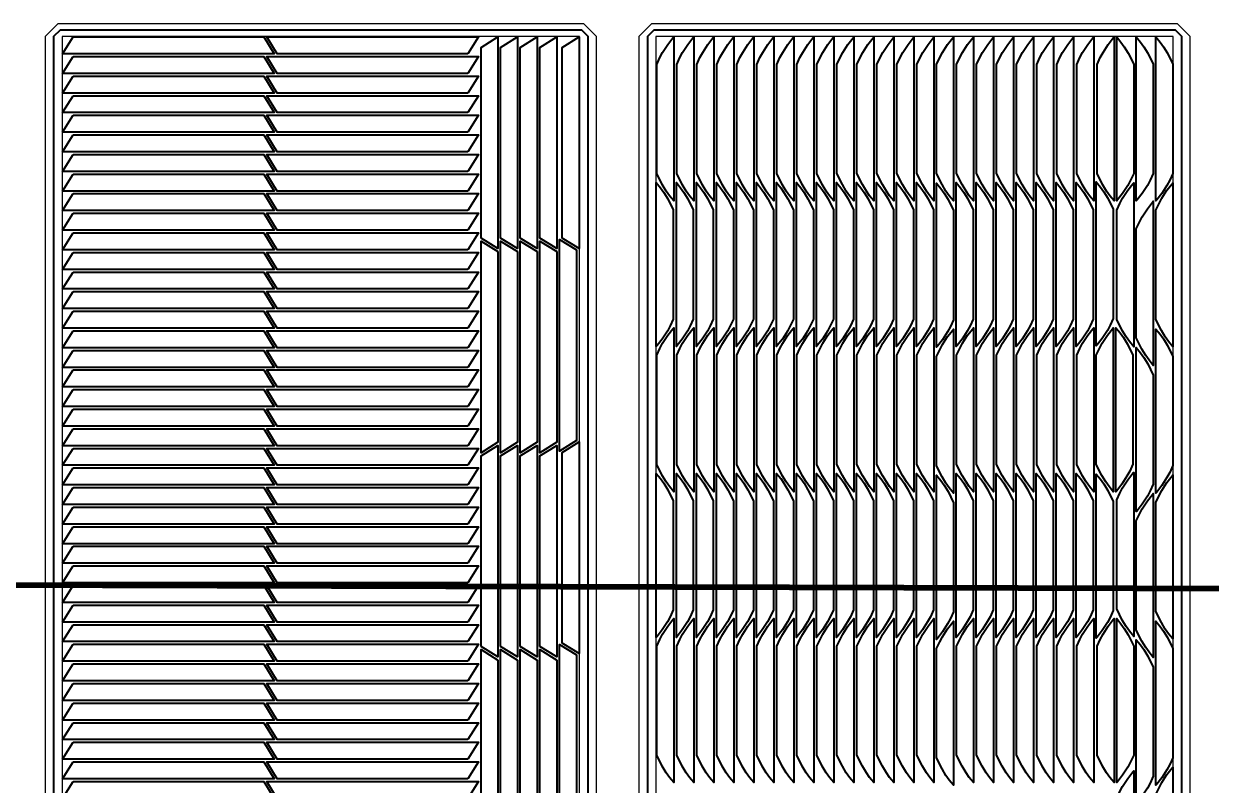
# Model space of a CAD drawing. Header units: millimetres. Extents: x -10628 to 24720, y -21829 to 4032.
# Drawn here: x 7998 to 10798, y -13045 to -11249 of the extents above; entities that cross this region are included whole.
import ezdxf
from ezdxf.enums import TextEntityAlignment as Align
from ezdxf.lldxf.tags import DXFTag

# ---------------------------------------------------------------- set-up
doc = ezdxf.new("R2010")
doc.units = ezdxf.units.MM
doc.layers.add('layer chu', color=7, linetype='Continuous', lineweight=9)
doc.layers.add('layer khung van cnc', color=7, linetype='Continuous', lineweight=25, true_color=0xfbf59b)
doc.layers.add('layer mau', color=7, linetype='Continuous')
doc.styles.add('Text Dim', font='arial.ttf')
tags = doc.linetypes.add('DATTRANHVAKEPVAN', pattern='A,32.156035,-1.521322,["DAT TRÁNH VA CHẠM KẸP VÁN",Text Dim,S=2.23494,R=0,X=0,Y=-0.877209],-47.8264', length=81.503757).pattern_tags.tags
tags[6] = DXFTag(74, 10)
tags = doc.linetypes.add('KVVIENMAY', pattern='A,46.311228,-10.280676,["KV VIỀN MÁY",Text Dim,S=10.028098,R=0,X=0,Y=-4.346144],-100.988212', length=157.580116).pattern_tags.tags
tags[6] = DXFTag(74, 10)

# ---------------------------------------------------------------- blocks, each defined once
blk = doc.blocks.new('khung van cnc')
at = {"color": 2, "linetype": 'DATTRANHVAKEPVAN', "lineweight": 5}
for p, q in [((-1453, -44.4), (-1148, -44.4)), ((-1148, -44.4), (-538.7, -44.4)), ((-539.1, -45.3), (-233, -44.4))]:
    blk.add_line(p, q, dxfattribs=at)
at = {"color": 250, "lineweight": 5}
blk.add_line((-1494.1, -99.4), (-193, -99.4), dxfattribs=at)
at = {"lineweight": 5}
blk.add_lwpolyline([(-193, -99.4), (-193, 2370.6), (-223, 2400.6), (-1463, 2400.6), (-1493, 2370.6), (-1493, -99.4)], close=True, dxfattribs=at)
at = {"color": 1, "linetype": 'KVVIENMAY'}
for points in [[(-511.9, -84.4), (-213, -84.4), (-213, 2370.6), (-228, 2385.6), (-1458, 2385.6), (-1473, 2370.6), (-1473, -84.4), (-1172.8, -84.4)], [(-1104, -84.4), (-567.2, -84.4)]]:
    blk.add_lwpolyline(points, dxfattribs=at)
at = {"lineweight": 5}
for points in [[(-513.5, -69.4), (-233, -69.4), (-233, 2370.6), (-1453, 2370.6), (-1453, -69.4), (-1173, -69.4)], [(-1123, -69.4), (-563.5, -69.4)]]:
    blk.add_lwpolyline(points, dxfattribs=at)
blk.add_lwpolyline([(-843, -551.3), (-1463, -551.3), (-1493, -521.3), (-1493, -99.4), (-843, -99.4)], close=True)
for centre in [(-1148, -69.4), (-538.5, -70.2)]:
    blk.add_circle(centre, 25, dxfattribs=at)
at = {"layer": 'layer mau'}
for points in [[(-843, -99.4), (-193, -99.4), (-193, -212.4), (-843, -212.4)], [(-843, -212.4), (-193, -212.4), (-193, -325.3), (-843, -325.3)], [(-843, -325.3), (-193, -325.3), (-193, -438.3), (-843, -438.3)], [(-843, -438.3), (-193, -438.3), (-193, -521.2), (-223, -551.2), (-843, -551.2)]]:
    blk.add_lwpolyline(points, close=True, dxfattribs=at)
at = {"color": 254, "lineweight": 5, "char_height": 50, "width": 647.53, "attachment_point": 5}
for s, insert in [('{\\fArial|b0|i0|c163|p34;Tên File}', (-1168.8, -155.9)), ('{\\fYu Gothic UI Semilight|b0|i0|c128|p34;Ván}', (-1168.8, -268.9)), ('{\\fYu Gothic UI Semilight|b0|i0|c128|p34;Đ\\fArial|b0|i0|c163|p34;ộ\\fYu Gothic UI Semilight|b0|i0|c128|p34; Dày Ván}', (-1168.8, -381.8)), ('{\\fYu Gothic UI Semilight|b0|i0|c128|p34;S\\fArial|b0|i0|c163|p34;ố\\fYu Gothic UI Semilight|b0|i0|c128|p34; L\\fArial|b0|i0|c163|p34;ượ\\fYu Gothic UI Semilight|b0|i0|c128|p34;ng Chi Ti\\fArial|b0|i0|c163|p34;ế\\fYu Gothic UI Semilight|b0|i0|c128|p34;t}', (-1168.8, -494.8))]:
    blk.add_mtext(s, dxfattribs=dict(at, insert=insert))
at = {"layer": 'layer mau'}
for tag, p in [('ÁGF', (-518, -155.9)), ('TENFILE', (-518, -268.9)), ('TENFILE', (-518, -381.8)), ('TENFILE', (-518, -494.8))]:
    blk.add_attdef(tag, text='', height=30, dxfattribs=at).set_placement(p, align=Align.MIDDLE_CENTER)

msp = doc.modelspace()

# ---------------------------------------------------------------- linework, layer by layer
at = {"color": 1, "lineweight": 211}
msp.add_line((4702.488, -12563.343), (17242.724, -12598.284), dxfattribs=at)
for points in [[(8114.655, -11280.183), (8564.276, -11280.183), (8588.917, -11320.183), (8090.014, -11320.183)], [(9045.821, -11320.183), (8596.199, -11320.183), (8571.558, -11280.183), (9070.462, -11280.183)], [(9076.67, -11754.453), (9076.67, -11304.832), (9116.67, -11280.191), (9116.67, -11779.094)], [(9122.87, -11754.453), (9122.87, -11304.832), (9162.87, -11280.191), (9162.87, -11779.094)], [(9169.07, -11754.453), (9169.07, -11304.832), (9209.07, -11280.191), (9209.07, -11779.094)], [(9215.27, -11754.453), (9215.27, -11304.832), (9255.27, -11280.191), (9255.27, -11779.094)], [(9268.006, -11754.453), (9268.006, -11304.832), (9308.006, -11280.191), (9308.006, -11779.094)], [(9520.987, -11654.75), (9513.189, -11643.767), (9503.804, -11628.451), (9491.008, -11602.393), (9491.008, -11344.975), (9498.36, -11329.067), (9504.923, -11316.788), (9517.088, -11297.928), (9528.98, -11282.467), (9531.008, -11280.207), (9531.008, -11666.98)], [(9568.189, -11654.75), (9560.391, -11643.767), (9551.007, -11628.451), (9538.211, -11602.393), (9538.211, -11344.975), (9545.562, -11329.067), (9552.126, -11316.788), (9564.29, -11297.928), (9576.182, -11282.467), (9578.211, -11280.207), (9578.211, -11666.98)], [(9615.392, -11654.75), (9607.594, -11643.767), (9598.209, -11628.451), (9585.413, -11602.393), (9585.413, -11344.975), (9592.765, -11329.067), (9599.328, -11316.788), (9611.493, -11297.928), (9623.385, -11282.467), (9625.413, -11280.207), (9625.413, -11666.98)], [(9662.594, -11654.75), (9654.796, -11643.767), (9645.412, -11628.451), (9632.616, -11602.393), (9632.616, -11344.975), (9639.967, -11329.067), (9646.531, -11316.788), (9658.695, -11297.928), (9670.587, -11282.467), (9672.616, -11280.207), (9672.616, -11666.98)], [(9709.797, -11654.75), (9701.999, -11643.767), (9692.614, -11628.451), (9679.818, -11602.393), (9679.818, -11344.975), (9687.17, -11329.067), (9693.733, -11316.788), (9705.898, -11297.928), (9717.79, -11282.467), (9719.818, -11280.207), (9719.818, -11666.98)], [(9756.999, -11654.75), (9749.201, -11643.767), (9739.817, -11628.451), (9727.021, -11602.393), (9727.021, -11344.975), (9734.372, -11329.067), (9740.935, -11316.788), (9753.1, -11297.928), (9764.992, -11282.467), (9767.021, -11280.207), (9767.021, -11666.98)], [(9804.202, -11654.75), (9796.404, -11643.767), (9787.019, -11628.451), (9774.223, -11602.393), (9774.223, -11344.975), (9781.575, -11329.067), (9788.138, -11316.788), (9800.303, -11297.928), (9812.195, -11282.467), (9814.223, -11280.207), (9814.223, -11666.98)], [(9851.404, -11654.75), (9843.606, -11643.767), (9834.222, -11628.451), (9821.426, -11602.393), (9821.426, -11344.975), (9828.777, -11329.067), (9835.34, -11316.788), (9847.505, -11297.928), (9859.397, -11282.467), (9861.426, -11280.207), (9861.426, -11666.98)], [(9898.607, -11654.75), (9890.809, -11643.767), (9881.424, -11628.451), (9868.628, -11602.393), (9868.628, -11344.975), (9875.98, -11329.067), (9882.543, -11316.788), (9894.708, -11297.928), (9906.6, -11282.467), (9908.628, -11280.207), (9908.628, -11666.98)], [(9945.809, -11654.75), (9938.011, -11643.767), (9928.627, -11628.451), (9915.831, -11602.393), (9915.831, -11344.975), (9923.182, -11329.067), (9929.745, -11316.788), (9941.91, -11297.928), (9953.802, -11282.467), (9955.831, -11280.207), (9955.831, -11666.98)], [(9993.012, -11654.75), (9985.214, -11643.767), (9975.829, -11628.451), (9963.033, -11602.393), (9963.033, -11344.975), (9970.384, -11329.067), (9976.948, -11316.788), (9989.113, -11297.928), (10001.005, -11282.467), (10003.033, -11280.207), (10003.033, -11666.98)], [(10040.214, -11654.75), (10032.416, -11643.767), (10023.032, -11628.451), (10010.236, -11602.393), (10010.236, -11344.975), (10017.587, -11329.067), (10024.15, -11316.788), (10036.315, -11297.928), (10048.207, -11282.467), (10050.236, -11280.207), (10050.236, -11666.98)], [(10087.417, -11654.75), (10079.619, -11643.767), (10070.234, -11628.451), (10057.438, -11602.393), (10057.438, -11344.975), (10064.789, -11329.067), (10071.353, -11316.788), (10083.518, -11297.928), (10095.409, -11282.467), (10097.438, -11280.207), (10097.438, -11666.98)], [(10134.619, -11654.75), (10126.821, -11643.767), (10117.437, -11628.451), (10104.641, -11602.393), (10104.641, -11344.975), (10111.992, -11329.067), (10118.555, -11316.788), (10130.72, -11297.928), (10142.612, -11282.467), (10144.641, -11280.207), (10144.641, -11666.98)], [(10180.819, -11654.75), (10173.021, -11643.767), (10163.637, -11628.451), (10150.841, -11602.393), (10150.841, -11344.975), (10158.192, -11329.067), (10164.755, -11316.788), (10176.92, -11297.928), (10188.812, -11282.467), (10190.841, -11280.207), (10190.841, -11666.98)], [(10228.022, -11654.75), (10220.224, -11643.767), (10210.839, -11628.451), (10198.043, -11602.393), (10198.043, -11344.975), (10205.394, -11329.067), (10211.958, -11316.788), (10224.123, -11297.928), (10236.014, -11282.467), (10238.043, -11280.207), (10238.043, -11666.98)], [(10275.224, -11654.75), (10267.426, -11643.767), (10258.042, -11628.451), (10245.246, -11602.393), (10245.246, -11344.975), (10252.597, -11329.067), (10259.16, -11316.788), (10271.325, -11297.928), (10283.217, -11282.467), (10285.246, -11280.207), (10285.246, -11666.98)], [(10322.426, -11654.75), (10314.629, -11643.767), (10305.244, -11628.451), (10292.448, -11602.393), (10292.448, -11344.975), (10299.799, -11329.067), (10306.363, -11316.788), (10318.528, -11297.928), (10330.419, -11282.467), (10332.448, -11280.207), (10332.448, -11666.98)], [(10369.629, -11654.75), (10361.831, -11643.767), (10352.446, -11628.451), (10339.651, -11602.393), (10339.651, -11344.975), (10347.002, -11329.067), (10353.565, -11316.788), (10365.73, -11297.928), (10377.622, -11282.467), (10379.651, -11280.207), (10379.651, -11666.98)], [(10416.831, -11654.75), (10409.034, -11643.767), (10399.649, -11628.451), (10386.853, -11602.393), (10386.853, -11344.975), (10394.204, -11329.067), (10400.768, -11316.788), (10412.933, -11297.928), (10424.824, -11282.467), (10426.853, -11280.207), (10426.853, -11666.98)], [(10464.034, -11654.75), (10456.236, -11643.767), (10446.851, -11628.451), (10434.056, -11602.393), (10434.056, -11344.975), (10441.407, -11329.067), (10447.97, -11316.788), (10460.135, -11297.928), (10472.027, -11282.467), (10474.056, -11280.207), (10474.056, -11666.98)], [(10511.236, -11654.75), (10503.439, -11643.767), (10494.054, -11628.451), (10481.258, -11602.393), (10481.258, -11344.975), (10488.609, -11329.067), (10495.173, -11316.788), (10507.338, -11297.928), (10519.229, -11282.467), (10521.258, -11280.207), (10521.258, -11666.98)], [(10559.384, -11654.75), (10551.586, -11643.767), (10542.202, -11628.451), (10529.406, -11602.393), (10529.406, -11344.975), (10536.757, -11329.067), (10543.321, -11316.788), (10555.485, -11297.928), (10567.377, -11282.467), (10569.406, -11280.207), (10569.406, -11666.98)], [(10585.628, -11292.428), (10593.426, -11303.411), (10602.81, -11318.727), (10615.606, -11344.785), (10615.606, -11602.203), (10608.255, -11618.111), (10601.691, -11630.39), (10589.527, -11649.25), (10577.635, -11664.711), (10575.606, -11666.971), (10575.606, -11280.198)], [(10631.828, -11292.428), (10639.626, -11303.411), (10649.01, -11318.727), (10661.806, -11344.785), (10661.806, -11602.203), (10654.455, -11618.111), (10647.891, -11630.39), (10635.727, -11649.25), (10623.835, -11664.711), (10621.806, -11666.971), (10621.806, -11280.198)], [(10678.028, -11292.428), (10685.826, -11303.411), (10695.21, -11318.727), (10708.006, -11344.785), (10708.006, -11602.203), (10700.655, -11618.111), (10694.091, -11630.39), (10681.927, -11649.25), (10670.035, -11664.711), (10668.006, -11666.971), (10668.006, -11280.198)], [(8114.655, -11326.383), (8564.276, -11326.383), (8588.917, -11366.383), (8090.014, -11366.383)], [(9045.821, -11366.383), (8596.199, -11366.383), (8571.558, -11326.383), (9070.462, -11326.383)], [(8114.655, -11372.583), (8564.276, -11372.583), (8588.917, -11412.583), (8090.014, -11412.583)], [(9045.821, -11412.583), (8596.199, -11412.583), (8571.558, -11372.583), (9070.462, -11372.583)], [(8114.655, -11418.783), (8564.276, -11418.783), (8588.917, -11458.783), (8090.014, -11458.783)], [(9045.821, -11458.783), (8596.199, -11458.783), (8571.558, -11418.783), (9070.462, -11418.783)], [(8114.655, -11464.983), (8564.276, -11464.983), (8588.917, -11504.983), (8090.014, -11504.983)], [(9045.821, -11504.983), (8596.199, -11504.983), (8571.558, -11464.983), (9070.462, -11464.983)], [(8114.655, -11511.183), (8564.276, -11511.183), (8588.917, -11551.183), (8090.014, -11551.183)], [(9045.821, -11551.183), (8596.199, -11551.183), (8571.558, -11511.183), (9070.462, -11511.183)], [(8114.655, -11557.383), (8564.276, -11557.383), (8588.917, -11597.383), (8090.014, -11597.383)], [(9045.821, -11597.383), (8596.199, -11597.383), (8571.558, -11557.383), (9070.462, -11557.383)], [(8114.655, -11603.583), (8564.276, -11603.583), (8588.917, -11643.583), (8090.014, -11643.583)], [(9045.821, -11643.583), (8596.199, -11643.583), (8571.558, -11603.583), (9070.462, -11603.583)], [(9500.028, -11635.897), (9507.826, -11646.881), (9517.21, -11662.196), (9530.006, -11688.255), (9530.006, -11945.673), (9522.655, -11961.581), (9516.091, -11973.86), (9503.927, -11992.72), (9492.035, -12008.181), (9490.006, -12010.441), (9490.006, -11623.668)], [(9547.23, -11635.897), (9555.028, -11646.881), (9564.413, -11662.196), (9577.208, -11688.255), (9577.208, -11945.673), (9569.857, -11961.581), (9563.294, -11973.86), (9551.129, -11992.72), (9539.237, -12008.181), (9537.208, -12010.441), (9537.208, -11623.668)], [(9594.433, -11635.897), (9602.231, -11646.881), (9611.615, -11662.196), (9624.411, -11688.255), (9624.411, -11945.673), (9617.06, -11961.581), (9610.496, -11973.86), (9598.332, -11992.72), (9586.44, -12008.181), (9584.411, -12010.441), (9584.411, -11623.668)], [(9641.635, -11635.897), (9649.433, -11646.881), (9658.818, -11662.196), (9671.613, -11688.255), (9671.613, -11945.673), (9664.262, -11961.581), (9657.699, -11973.86), (9645.534, -11992.72), (9633.642, -12008.181), (9631.613, -12010.441), (9631.613, -11623.668)], [(9688.838, -11635.897), (9696.636, -11646.881), (9706.02, -11662.196), (9718.816, -11688.255), (9718.816, -11945.673), (9711.465, -11961.581), (9704.901, -11973.86), (9692.737, -11992.72), (9680.845, -12008.181), (9678.816, -12010.441), (9678.816, -11623.668)], [(9736.04, -11635.897), (9743.838, -11646.881), (9753.223, -11662.196), (9766.018, -11688.255), (9766.018, -11945.673), (9758.667, -11961.581), (9752.104, -11973.86), (9739.939, -11992.72), (9728.047, -12008.181), (9726.018, -12010.441), (9726.018, -11623.668)], [(9783.243, -11635.897), (9791.041, -11646.881), (9800.425, -11662.196), (9813.221, -11688.255), (9813.221, -11945.673), (9805.87, -11961.581), (9799.306, -11973.86), (9787.142, -11992.72), (9775.25, -12008.181), (9773.221, -12010.441), (9773.221, -11623.668)], [(9830.445, -11635.897), (9838.243, -11646.881), (9847.628, -11662.196), (9860.423, -11688.255), (9860.423, -11945.673), (9853.072, -11961.581), (9846.509, -11973.86), (9834.344, -11992.72), (9822.452, -12008.181), (9820.423, -12010.441), (9820.423, -11623.668)], [(9877.648, -11635.897), (9885.446, -11646.881), (9894.83, -11662.196), (9907.626, -11688.255), (9907.626, -11945.673), (9900.275, -11961.581), (9893.711, -11973.86), (9881.547, -11992.72), (9869.655, -12008.181), (9867.626, -12010.441), (9867.626, -11623.668)], [(9924.85, -11635.897), (9932.648, -11646.881), (9942.033, -11662.196), (9954.828, -11688.255), (9954.828, -11945.673), (9947.477, -11961.581), (9940.914, -11973.86), (9928.749, -11992.72), (9916.857, -12008.181), (9914.828, -12010.441), (9914.828, -11623.668)], [(9972.053, -11635.897), (9979.851, -11646.881), (9989.235, -11662.196), (10002.031, -11688.255), (10002.031, -11945.673), (9994.68, -11961.581), (9988.116, -11973.86), (9975.952, -11992.72), (9964.06, -12008.181), (9962.031, -12010.441), (9962.031, -11623.668)], [(10019.255, -11635.897), (10027.053, -11646.881), (10036.438, -11662.196), (10049.233, -11688.255), (10049.233, -11945.673), (10041.882, -11961.581), (10035.319, -11973.86), (10023.154, -11992.72), (10011.262, -12008.181), (10009.233, -12010.441), (10009.233, -11623.668)], [(10066.458, -11635.897), (10074.256, -11646.881), (10083.64, -11662.196), (10096.436, -11688.255), (10096.436, -11945.673), (10089.085, -11961.581), (10082.521, -11973.86), (10070.357, -11992.72), (10058.465, -12008.181), (10056.436, -12010.441), (10056.436, -11623.668)], [(10113.66, -11635.897), (10121.458, -11646.881), (10130.843, -11662.196), (10143.638, -11688.255), (10143.638, -11945.673), (10136.287, -11961.581), (10129.724, -11973.86), (10117.559, -11992.72), (10105.667, -12008.181), (10103.638, -12010.441), (10103.638, -11623.668)], [(10160.863, -11637.351), (10168.661, -11648.335), (10178.045, -11663.65), (10190.841, -11689.709), (10190.841, -11947.126), (10183.49, -11963.035), (10176.926, -11975.313), (10164.762, -11994.173), (10152.87, -12009.634), (10150.841, -12011.895), (10150.841, -11625.121)], [(10207.063, -11635.897), (10214.861, -11646.881), (10224.245, -11662.196), (10237.041, -11688.255), (10237.041, -11945.673), (10229.69, -11961.581), (10223.126, -11973.86), (10210.962, -11992.72), (10199.07, -12008.181), (10197.041, -12010.441), (10197.041, -11623.668)], [(10254.265, -11635.897), (10262.063, -11646.881), (10271.448, -11662.196), (10284.243, -11688.255), (10284.243, -11945.673), (10276.892, -11961.581), (10270.329, -11973.86), (10258.164, -11992.72), (10246.272, -12008.181), (10244.243, -12010.441), (10244.243, -11623.668)], [(10301.468, -11635.897), (10309.266, -11646.881), (10318.65, -11662.196), (10331.446, -11688.255), (10331.446, -11945.673), (10324.095, -11961.581), (10317.531, -11973.86), (10305.367, -11992.72), (10293.475, -12008.181), (10291.446, -12010.441), (10291.446, -11623.668)], [(10348.67, -11635.897), (10356.468, -11646.881), (10365.853, -11662.196), (10378.648, -11688.255), (10378.648, -11945.673), (10371.297, -11961.581), (10364.734, -11973.86), (10352.569, -11992.72), (10340.677, -12008.181), (10338.648, -12010.441), (10338.648, -11623.668)], [(10395.873, -11635.897), (10403.671, -11646.881), (10413.055, -11662.196), (10425.851, -11688.255), (10425.851, -11945.673), (10418.5, -11961.581), (10411.936, -11973.86), (10399.772, -11992.72), (10387.88, -12008.181), (10385.851, -12010.441), (10385.851, -11623.668)], [(10443.075, -11635.897), (10450.873, -11646.881), (10460.258, -11662.196), (10473.053, -11688.255), (10473.053, -11945.673), (10465.702, -11961.581), (10459.139, -11973.86), (10446.974, -11992.72), (10435.082, -12008.181), (10433.053, -12010.441), (10433.053, -11623.668)], [(10490.278, -11635.897), (10498.075, -11646.881), (10507.46, -11662.196), (10520.256, -11688.255), (10520.256, -11945.673), (10512.905, -11961.581), (10506.341, -11973.86), (10494.177, -11992.72), (10482.285, -12008.181), (10480.256, -12010.441), (10480.256, -11623.668)], [(10537.48, -11634.355), (10545.278, -11645.338), (10554.663, -11660.654), (10567.458, -11686.712), (10567.458, -11944.13), (10560.107, -11960.038), (10553.544, -11972.317), (10541.379, -11991.177), (10529.487, -12006.638), (10527.458, -12008.899), (10527.458, -11622.125)], [(10605.584, -11998.661), (10597.786, -11987.677), (10588.402, -11972.362), (10575.606, -11946.303), (10575.606, -11688.885), (10582.957, -11672.977), (10589.521, -11660.698), (10601.685, -11641.838), (10613.577, -11626.377), (10615.606, -11624.117), (10615.606, -12010.89)], [(10697.984, -11998.661), (10690.186, -11987.677), (10680.802, -11972.362), (10668.006, -11946.303), (10668.006, -11688.885), (10675.357, -11672.977), (10681.921, -11660.698), (10694.085, -11641.838), (10705.977, -11626.377), (10708.006, -11624.117), (10708.006, -12010.89)], [(8114.655, -11649.783), (8564.276, -11649.783), (8588.917, -11689.783), (8090.014, -11689.783)], [(9045.821, -11689.783), (8596.199, -11689.783), (8571.558, -11649.783), (9070.462, -11649.783)], [(10651.784, -12042.456), (10643.986, -12031.473), (10634.602, -12016.157), (10621.806, -11990.099), (10621.806, -11732.681), (10629.157, -11716.773), (10635.721, -11704.494), (10647.885, -11685.634), (10659.777, -11670.173), (10661.806, -11667.912), (10661.806, -12054.686)], [(8114.655, -11695.983), (8564.276, -11695.983), (8588.917, -11735.983), (8090.014, -11735.983)], [(9045.821, -11735.983), (8596.199, -11735.983), (8571.558, -11695.983), (9070.462, -11695.983)], [(8114.655, -11742.183), (8564.276, -11742.183), (8588.917, -11782.183), (8090.014, -11782.183)], [(9045.821, -11782.183), (8596.199, -11782.183), (8571.558, -11742.183), (9070.462, -11742.183)], [(9301.47, -11782.35), (9301.47, -12231.971), (9261.47, -12256.612), (9261.47, -11757.709)], [(9116.67, -11786.376), (9116.67, -12235.997), (9076.67, -12260.638), (9076.67, -11761.735)], [(9162.87, -11786.376), (9162.87, -12235.997), (9122.87, -12260.638), (9122.87, -11761.735)], [(9209.07, -11786.376), (9209.07, -12235.997), (9169.07, -12260.638), (9169.07, -11761.735)], [(9255.27, -11786.376), (9255.27, -12235.997), (9215.27, -12260.638), (9215.27, -11761.735)], [(8114.655, -11788.383), (8564.276, -11788.383), (8588.917, -11828.383), (8090.014, -11828.383)], [(9045.821, -11828.383), (8596.199, -11828.383), (8571.558, -11788.383), (9070.462, -11788.383)], [(8114.655, -11834.583), (8564.276, -11834.583), (8588.917, -11874.583), (8090.014, -11874.583)], [(9045.821, -11874.583), (8596.199, -11874.583), (8571.558, -11834.583), (9070.462, -11834.583)], [(8114.655, -11880.783), (8564.276, -11880.783), (8588.917, -11920.783), (8090.014, -11920.783)], [(9045.821, -11920.783), (8596.199, -11920.783), (8571.558, -11880.783), (9070.462, -11880.783)], [(8114.655, -11926.983), (8564.276, -11926.983), (8588.917, -11966.983), (8090.014, -11966.983)], [(9045.821, -11966.983), (8596.199, -11966.983), (8571.558, -11926.983), (9070.462, -11926.983)], [(8114.655, -11973.183), (8564.276, -11973.183), (8588.917, -12013.183), (8090.014, -12013.183)], [(9045.821, -12013.183), (8596.199, -12013.183), (8571.558, -11973.183), (9070.462, -11973.183)], [(9520.987, -12340.576), (9513.189, -12329.592), (9503.804, -12314.277), (9491.008, -12288.218), (9491.008, -12030.801), (9498.36, -12014.892), (9504.923, -12002.614), (9517.088, -11983.754), (9528.98, -11968.293), (9531.008, -11966.032), (9531.008, -12352.806)], [(9568.189, -12340.576), (9560.391, -12329.592), (9551.007, -12314.277), (9538.211, -12288.218), (9538.211, -12030.801), (9545.562, -12014.892), (9552.126, -12002.614), (9564.29, -11983.754), (9576.182, -11968.293), (9578.211, -11966.032), (9578.211, -12352.806)], [(9615.392, -12340.576), (9607.594, -12329.592), (9598.209, -12314.277), (9585.413, -12288.218), (9585.413, -12030.801), (9592.765, -12014.892), (9599.328, -12002.614), (9611.493, -11983.754), (9623.385, -11968.293), (9625.413, -11966.032), (9625.413, -12352.806)], [(9662.594, -12340.576), (9654.796, -12329.592), (9645.412, -12314.277), (9632.616, -12288.218), (9632.616, -12030.801), (9639.967, -12014.892), (9646.531, -12002.614), (9658.695, -11983.754), (9670.587, -11968.293), (9672.616, -11966.032), (9672.616, -12352.806)], [(9709.797, -12340.576), (9701.999, -12329.592), (9692.614, -12314.277), (9679.818, -12288.218), (9679.818, -12030.801), (9687.17, -12014.892), (9693.733, -12002.614), (9705.898, -11983.754), (9717.79, -11968.293), (9719.818, -11966.032), (9719.818, -12352.806)], [(9756.999, -12340.576), (9749.201, -12329.592), (9739.817, -12314.277), (9727.021, -12288.218), (9727.021, -12030.801), (9734.372, -12014.892), (9740.935, -12002.614), (9753.1, -11983.754), (9764.992, -11968.293), (9767.021, -11966.032), (9767.021, -12352.806)], [(9804.202, -12340.576), (9796.404, -12329.592), (9787.019, -12314.277), (9774.223, -12288.218), (9774.223, -12030.801), (9781.575, -12014.892), (9788.138, -12002.614), (9800.303, -11983.754), (9812.195, -11968.293), (9814.223, -11966.032), (9814.223, -12352.806)], [(9851.404, -12340.576), (9843.606, -12329.592), (9834.222, -12314.277), (9821.426, -12288.218), (9821.426, -12030.801), (9828.777, -12014.892), (9835.34, -12002.614), (9847.505, -11983.754), (9859.397, -11968.293), (9861.426, -11966.032), (9861.426, -12352.806)], [(9898.607, -12340.576), (9890.809, -12329.592), (9881.424, -12314.277), (9868.628, -12288.218), (9868.628, -12030.801), (9875.98, -12014.892), (9882.543, -12002.614), (9894.708, -11983.754), (9906.6, -11968.293), (9908.628, -11966.032), (9908.628, -12352.806)], [(9945.809, -12340.576), (9938.011, -12329.592), (9928.627, -12314.277), (9915.831, -12288.218), (9915.831, -12030.801), (9923.182, -12014.892), (9929.745, -12002.614), (9941.91, -11983.754), (9953.802, -11968.293), (9955.831, -11966.032), (9955.831, -12352.806)], [(9993.012, -12340.576), (9985.214, -12329.592), (9975.829, -12314.277), (9963.033, -12288.218), (9963.033, -12030.801), (9970.384, -12014.892), (9976.948, -12002.614), (9989.113, -11983.754), (10001.005, -11968.293), (10003.033, -11966.032), (10003.033, -12352.806)], [(10040.214, -12340.576), (10032.416, -12329.592), (10023.032, -12314.277), (10010.236, -12288.218), (10010.236, -12030.801), (10017.587, -12014.892), (10024.15, -12002.614), (10036.315, -11983.754), (10048.207, -11968.293), (10050.236, -11966.032), (10050.236, -12352.806)], [(10087.417, -12340.576), (10079.619, -12329.592), (10070.234, -12314.277), (10057.438, -12288.218), (10057.438, -12030.801), (10064.789, -12014.892), (10071.353, -12002.614), (10083.518, -11983.754), (10095.409, -11968.293), (10097.438, -11966.032), (10097.438, -12352.806)], [(10134.619, -12340.576), (10126.821, -12329.592), (10117.437, -12314.277), (10104.641, -12288.218), (10104.641, -12030.801), (10111.992, -12014.892), (10118.555, -12002.614), (10130.72, -11983.754), (10142.612, -11968.293), (10144.641, -11966.032), (10144.641, -12352.806)], [(10180.819, -12343.584), (10173.021, -12332.6), (10163.637, -12317.285), (10150.841, -12291.226), (10150.841, -12033.808), (10158.192, -12017.9), (10164.755, -12005.622), (10176.92, -11986.762), (10188.812, -11971.3), (10190.841, -11969.04), (10190.841, -12355.813)], [(10228.022, -12340.576), (10220.224, -12329.592), (10210.839, -12314.277), (10198.043, -12288.218), (10198.043, -12030.801), (10205.394, -12014.892), (10211.958, -12002.614), (10224.123, -11983.754), (10236.014, -11968.293), (10238.043, -11966.032), (10238.043, -12352.806)], [(10275.224, -12340.576), (10267.426, -12329.592), (10258.042, -12314.277), (10245.246, -12288.218), (10245.246, -12030.801), (10252.597, -12014.892), (10259.16, -12002.614), (10271.325, -11983.754), (10283.217, -11968.293), (10285.246, -11966.032), (10285.246, -12352.806)], [(10322.426, -12340.576), (10314.629, -12329.592), (10305.244, -12314.277), (10292.448, -12288.218), (10292.448, -12030.801), (10299.799, -12014.892), (10306.363, -12002.614), (10318.528, -11983.754), (10330.419, -11968.293), (10332.448, -11966.032), (10332.448, -12352.806)], [(10369.629, -12340.576), (10361.831, -12329.592), (10352.446, -12314.277), (10339.651, -12288.218), (10339.651, -12030.801), (10347.002, -12014.892), (10353.565, -12002.614), (10365.73, -11983.754), (10377.622, -11968.293), (10379.651, -11966.032), (10379.651, -12352.806)], [(10416.831, -12340.576), (10409.034, -12329.592), (10399.649, -12314.277), (10386.853, -12288.218), (10386.853, -12030.801), (10394.204, -12014.892), (10400.768, -12002.614), (10412.933, -11983.754), (10424.824, -11968.293), (10426.853, -11966.032), (10426.853, -12352.806)], [(10464.034, -12340.576), (10456.236, -12329.592), (10446.851, -12314.277), (10434.056, -12288.218), (10434.056, -12030.801), (10441.407, -12014.892), (10447.97, -12002.614), (10460.135, -11983.754), (10472.027, -11968.293), (10474.056, -11966.032), (10474.056, -12352.806)], [(10511.236, -12340.576), (10503.439, -12329.592), (10494.054, -12314.277), (10481.258, -12288.218), (10481.258, -12030.801), (10488.609, -12014.892), (10495.173, -12002.614), (10507.338, -11983.754), (10519.229, -11968.293), (10521.258, -11966.032), (10521.258, -12352.806)], [(10557.437, -12340.587), (10549.639, -12329.603), (10540.255, -12314.288), (10527.459, -12288.229), (10527.459, -12030.811), (10534.81, -12014.903), (10541.373, -12002.624), (10553.538, -11983.764), (10565.43, -11968.303), (10567.459, -11966.043), (10567.459, -12352.816)], [(10583.681, -11978.266), (10591.479, -11989.249), (10600.863, -12004.565), (10613.659, -12030.623), (10613.659, -12288.041), (10606.308, -12303.95), (10599.744, -12316.228), (10587.58, -12335.088), (10575.688, -12350.549), (10573.659, -12352.81), (10573.659, -11966.036)], [(10678.028, -11981.261), (10685.826, -11992.245), (10695.21, -12007.56), (10708.006, -12033.619), (10708.006, -12291.037), (10700.655, -12306.945), (10694.091, -12319.224), (10681.927, -12338.084), (10670.035, -12353.545), (10668.006, -12355.805), (10668.006, -11969.032)], [(8114.655, -12019.383), (8564.276, -12019.383), (8588.917, -12059.383), (8090.014, -12059.383)], [(9045.821, -12059.383), (8596.199, -12059.383), (8571.558, -12019.383), (9070.462, -12019.383)], [(10631.828, -12025.057), (10639.626, -12036.041), (10649.01, -12051.356), (10661.806, -12077.415), (10661.806, -12334.832), (10654.455, -12350.741), (10647.891, -12363.019), (10635.727, -12381.879), (10623.835, -12397.34), (10621.806, -12399.601), (10621.806, -12012.827)], [(8114.655, -12065.583), (8564.276, -12065.583), (8588.917, -12105.583), (8090.014, -12105.583)], [(9045.821, -12105.583), (8596.199, -12105.583), (8571.558, -12065.583), (9070.462, -12065.583)], [(8114.655, -12111.783), (8564.276, -12111.783), (8588.917, -12151.783), (8090.014, -12151.783)], [(9045.821, -12151.783), (8596.199, -12151.783), (8571.558, -12111.783), (9070.462, -12111.783)], [(8114.655, -12157.983), (8564.276, -12157.983), (8588.917, -12197.983), (8090.014, -12197.983)], [(9045.821, -12197.983), (8596.199, -12197.983), (8571.558, -12157.983), (9070.462, -12157.983)], [(8114.655, -12204.183), (8564.276, -12204.183), (8588.917, -12244.183), (8090.014, -12244.183)], [(9045.821, -12244.183), (8596.199, -12244.183), (8571.558, -12204.183), (9070.462, -12204.183)], [(9268.006, -12709.489), (9268.006, -12259.867), (9308.006, -12235.226), (9308.006, -12734.13)], [(8114.655, -12250.383), (8564.276, -12250.383), (8588.917, -12290.383), (8090.014, -12290.383)], [(9045.821, -12290.383), (8596.199, -12290.383), (8571.558, -12250.383), (9070.462, -12250.383)], [(9076.67, -12717.542), (9076.67, -12267.92), (9116.67, -12243.279), (9116.67, -12742.183)], [(9122.87, -12717.542), (9122.87, -12267.92), (9162.87, -12243.279), (9162.87, -12742.183)], [(9169.07, -12717.542), (9169.07, -12267.92), (9209.07, -12243.279), (9209.07, -12742.183)], [(9215.27, -12717.542), (9215.27, -12267.92), (9255.27, -12243.279), (9255.27, -12742.183)], [(8114.655, -12296.583), (8564.276, -12296.583), (8588.917, -12336.583), (8090.014, -12336.583)], [(9045.821, -12336.583), (8596.199, -12336.583), (8571.558, -12296.583), (9070.462, -12296.583)], [(9500.028, -12321.723), (9507.826, -12332.707), (9517.21, -12348.022), (9530.006, -12374.081), (9530.006, -12631.498), (9522.655, -12647.407), (9516.091, -12659.685), (9503.927, -12678.545), (9492.035, -12694.006), (9490.006, -12696.267), (9490.006, -12309.493)], [(9547.23, -12321.723), (9555.028, -12332.707), (9564.413, -12348.022), (9577.208, -12374.081), (9577.208, -12631.498), (9569.857, -12647.407), (9563.294, -12659.685), (9551.129, -12678.545), (9539.237, -12694.006), (9537.208, -12696.267), (9537.208, -12309.493)], [(9594.433, -12321.723), (9602.231, -12332.707), (9611.615, -12348.022), (9624.411, -12374.081), (9624.411, -12631.498), (9617.06, -12647.407), (9610.496, -12659.685), (9598.332, -12678.545), (9586.44, -12694.006), (9584.411, -12696.267), (9584.411, -12309.493)], [(9641.635, -12321.723), (9649.433, -12332.707), (9658.818, -12348.022), (9671.613, -12374.081), (9671.613, -12631.498), (9664.262, -12647.407), (9657.699, -12659.685), (9645.534, -12678.545), (9633.642, -12694.006), (9631.613, -12696.267), (9631.613, -12309.493)], [(9688.838, -12321.723), (9696.636, -12332.707), (9706.02, -12348.022), (9718.816, -12374.081), (9718.816, -12631.498), (9711.465, -12647.407), (9704.901, -12659.685), (9692.737, -12678.545), (9680.845, -12694.006), (9678.816, -12696.267), (9678.816, -12309.493)], [(9736.04, -12321.723), (9743.838, -12332.707), (9753.223, -12348.022), (9766.018, -12374.081), (9766.018, -12631.498), (9758.667, -12647.407), (9752.104, -12659.685), (9739.939, -12678.545), (9728.047, -12694.006), (9726.018, -12696.267), (9726.018, -12309.493)], [(9783.243, -12321.723), (9791.041, -12332.707), (9800.425, -12348.022), (9813.221, -12374.081), (9813.221, -12631.498), (9805.87, -12647.407), (9799.306, -12659.685), (9787.142, -12678.545), (9775.25, -12694.006), (9773.221, -12696.267), (9773.221, -12309.493)], [(9830.445, -12321.723), (9838.243, -12332.707), (9847.628, -12348.022), (9860.423, -12374.081), (9860.423, -12631.498), (9853.072, -12647.407), (9846.509, -12659.685), (9834.344, -12678.545), (9822.452, -12694.006), (9820.423, -12696.267), (9820.423, -12309.493)], [(9877.648, -12321.723), (9885.446, -12332.707), (9894.83, -12348.022), (9907.626, -12374.081), (9907.626, -12631.498), (9900.275, -12647.407), (9893.711, -12659.685), (9881.547, -12678.545), (9869.655, -12694.006), (9867.626, -12696.267), (9867.626, -12309.493)], [(9924.85, -12321.723), (9932.648, -12332.707), (9942.033, -12348.022), (9954.828, -12374.081), (9954.828, -12631.498), (9947.477, -12647.407), (9940.914, -12659.685), (9928.749, -12678.545), (9916.857, -12694.006), (9914.828, -12696.267), (9914.828, -12309.493)], [(9972.053, -12321.723), (9979.851, -12332.707), (9989.235, -12348.022), (10002.031, -12374.081), (10002.031, -12631.498), (9994.68, -12647.407), (9988.116, -12659.685), (9975.952, -12678.545), (9964.06, -12694.006), (9962.031, -12696.267), (9962.031, -12309.493)], [(10019.255, -12321.723), (10027.053, -12332.707), (10036.438, -12348.022), (10049.233, -12374.081), (10049.233, -12631.498), (10041.882, -12647.407), (10035.319, -12659.685), (10023.154, -12678.545), (10011.262, -12694.006), (10009.233, -12696.267), (10009.233, -12309.493)], [(10066.458, -12321.723), (10074.256, -12332.707), (10083.64, -12348.022), (10096.436, -12374.081), (10096.436, -12631.498), (10089.085, -12647.407), (10082.521, -12659.685), (10070.357, -12678.545), (10058.465, -12694.006), (10056.436, -12696.267), (10056.436, -12309.493)], [(10113.66, -12321.723), (10121.458, -12332.707), (10130.843, -12348.022), (10143.638, -12374.081), (10143.638, -12631.498), (10136.287, -12647.407), (10129.724, -12659.685), (10117.559, -12678.545), (10105.667, -12694.006), (10103.638, -12696.267), (10103.638, -12309.493)], [(10160.863, -12326.185), (10168.661, -12337.168), (10178.045, -12352.484), (10190.841, -12378.542), (10190.841, -12635.96), (10183.49, -12651.868), (10176.926, -12664.147), (10164.762, -12683.007), (10152.87, -12698.468), (10150.841, -12700.728), (10150.841, -12313.955)], [(10207.063, -12321.723), (10214.861, -12332.707), (10224.245, -12348.022), (10237.041, -12374.081), (10237.041, -12631.498), (10229.69, -12647.407), (10223.126, -12659.685), (10210.962, -12678.545), (10199.07, -12694.006), (10197.041, -12696.267), (10197.041, -12309.493)], [(10254.265, -12321.723), (10262.063, -12332.707), (10271.448, -12348.022), (10284.243, -12374.081), (10284.243, -12631.498), (10276.892, -12647.407), (10270.329, -12659.685), (10258.164, -12678.545), (10246.272, -12694.006), (10244.243, -12696.267), (10244.243, -12309.493)], [(10301.468, -12321.723), (10309.266, -12332.707), (10318.65, -12348.022), (10331.446, -12374.081), (10331.446, -12631.498), (10324.095, -12647.407), (10317.531, -12659.685), (10305.367, -12678.545), (10293.475, -12694.006), (10291.446, -12696.267), (10291.446, -12309.493)], [(10348.67, -12321.723), (10356.468, -12332.707), (10365.853, -12348.022), (10378.648, -12374.081), (10378.648, -12631.498), (10371.297, -12647.407), (10364.734, -12659.685), (10352.569, -12678.545), (10340.677, -12694.006), (10338.648, -12696.267), (10338.648, -12309.493)], [(10395.873, -12321.723), (10403.671, -12332.707), (10413.055, -12348.022), (10425.851, -12374.081), (10425.851, -12631.498), (10418.5, -12647.407), (10411.936, -12659.685), (10399.772, -12678.545), (10387.88, -12694.006), (10385.851, -12696.267), (10385.851, -12309.493)], [(10443.075, -12321.723), (10450.873, -12332.707), (10460.258, -12348.022), (10473.053, -12374.081), (10473.053, -12631.498), (10465.702, -12647.407), (10459.139, -12659.685), (10446.974, -12678.545), (10435.082, -12694.006), (10433.053, -12696.267), (10433.053, -12309.493)], [(10490.278, -12321.723), (10498.075, -12332.707), (10507.46, -12348.022), (10520.256, -12374.081), (10520.256, -12631.498), (10512.905, -12647.407), (10506.341, -12659.685), (10494.177, -12678.545), (10482.285, -12694.006), (10480.256, -12696.267), (10480.256, -12309.493)], [(10537.48, -12323.187), (10545.278, -12334.17), (10554.663, -12349.486), (10567.458, -12375.544), (10567.458, -12632.962), (10560.107, -12648.87), (10553.544, -12661.149), (10541.379, -12680.009), (10529.487, -12695.47), (10527.458, -12697.73), (10527.458, -12310.957)], [(10605.584, -12681.48), (10597.786, -12670.496), (10588.402, -12655.181), (10575.606, -12629.122), (10575.606, -12371.704), (10582.957, -12355.796), (10589.521, -12343.517), (10601.685, -12324.657), (10613.577, -12309.196), (10615.606, -12306.936), (10615.606, -12693.709)], [(10697.984, -12687.494), (10690.186, -12676.51), (10680.802, -12661.195), (10668.006, -12635.136), (10668.006, -12377.719), (10675.357, -12361.81), (10681.921, -12349.532), (10694.085, -12330.672), (10705.977, -12315.211), (10708.006, -12312.95), (10708.006, -12699.724)], [(8114.655, -12342.783), (8564.276, -12342.783), (8588.917, -12382.783), (8090.014, -12382.783)], [(9045.821, -12382.783), (8596.199, -12382.783), (8571.558, -12342.783), (9070.462, -12342.783)], [(10651.784, -12731.29), (10643.986, -12720.306), (10634.602, -12704.991), (10621.806, -12678.932), (10621.806, -12421.514), (10629.157, -12405.606), (10635.721, -12393.327), (10647.885, -12374.467), (10659.777, -12359.006), (10661.806, -12356.746), (10661.806, -12743.519)], [(8114.655, -12388.983), (8564.276, -12388.983), (8588.917, -12428.983), (8090.014, -12428.983)], [(9045.821, -12428.983), (8596.199, -12428.983), (8571.558, -12388.983), (9070.462, -12388.983)], [(8114.655, -12435.183), (8564.276, -12435.183), (8588.917, -12475.183), (8090.014, -12475.183)], [(9045.821, -12475.183), (8596.199, -12475.183), (8571.558, -12435.183), (9070.462, -12435.183)], [(8114.655, -12481.383), (8564.276, -12481.383), (8588.917, -12521.383), (8090.014, -12521.383)], [(9045.821, -12521.383), (8596.199, -12521.383), (8571.558, -12481.383), (9070.462, -12481.383)], [(8114.655, -12527.583), (8564.276, -12527.583), (8588.917, -12567.583), (8090.014, -12567.583)], [(9045.821, -12567.583), (8596.199, -12567.583), (8571.558, -12527.583), (9070.462, -12527.583)], [(8114.655, -12573.783), (8564.276, -12573.783), (8588.917, -12613.783), (8090.014, -12613.783)], [(9045.821, -12613.783), (8596.199, -12613.783), (8571.558, -12573.783), (9070.462, -12573.783)], [(8114.655, -12619.983), (8564.276, -12619.983), (8588.917, -12659.983), (8090.014, -12659.983)], [(9045.821, -12659.983), (8596.199, -12659.983), (8571.558, -12619.983), (9070.462, -12619.983)], [(9520.987, -13026.402), (9513.189, -13015.418), (9503.804, -13000.103), (9491.008, -12974.044), (9491.008, -12716.626), (9498.36, -12700.718), (9504.923, -12688.439), (9517.088, -12669.579), (9528.98, -12654.118), (9531.008, -12651.858), (9531.008, -13038.631)], [(9568.189, -13026.402), (9560.391, -13015.418), (9551.007, -13000.103), (9538.211, -12974.044), (9538.211, -12716.626), (9545.562, -12700.718), (9552.126, -12688.439), (9564.29, -12669.579), (9576.182, -12654.118), (9578.211, -12651.858), (9578.211, -13038.631)], [(9615.392, -13026.402), (9607.594, -13015.418), (9598.209, -13000.103), (9585.413, -12974.044), (9585.413, -12716.626), (9592.765, -12700.718), (9599.328, -12688.439), (9611.493, -12669.579), (9623.385, -12654.118), (9625.413, -12651.858), (9625.413, -13038.631)], [(9662.594, -13026.402), (9654.796, -13015.418), (9645.412, -13000.103), (9632.616, -12974.044), (9632.616, -12716.626), (9639.967, -12700.718), (9646.531, -12688.439), (9658.695, -12669.579), (9670.587, -12654.118), (9672.616, -12651.858), (9672.616, -13038.631)], [(9709.797, -13026.402), (9701.999, -13015.418), (9692.614, -13000.103), (9679.818, -12974.044), (9679.818, -12716.626), (9687.17, -12700.718), (9693.733, -12688.439), (9705.898, -12669.579), (9717.79, -12654.118), (9719.818, -12651.858), (9719.818, -13038.631)], [(9756.999, -13026.402), (9749.201, -13015.418), (9739.817, -13000.103), (9727.021, -12974.044), (9727.021, -12716.626), (9734.372, -12700.718), (9740.935, -12688.439), (9753.1, -12669.579), (9764.992, -12654.118), (9767.021, -12651.858), (9767.021, -13038.631)], [(9804.202, -13026.402), (9796.404, -13015.418), (9787.019, -13000.103), (9774.223, -12974.044), (9774.223, -12716.626), (9781.575, -12700.718), (9788.138, -12688.439), (9800.303, -12669.579), (9812.195, -12654.118), (9814.223, -12651.858), (9814.223, -13038.631)], [(9851.404, -13026.402), (9843.606, -13015.418), (9834.222, -13000.103), (9821.426, -12974.044), (9821.426, -12716.626), (9828.777, -12700.718), (9835.34, -12688.439), (9847.505, -12669.579), (9859.397, -12654.118), (9861.426, -12651.858), (9861.426, -13038.631)], [(9898.607, -13026.402), (9890.809, -13015.418), (9881.424, -13000.103), (9868.628, -12974.044), (9868.628, -12716.626), (9875.98, -12700.718), (9882.543, -12688.439), (9894.708, -12669.579), (9906.6, -12654.118), (9908.628, -12651.858), (9908.628, -13038.631)], [(9945.809, -13026.402), (9938.011, -13015.418), (9928.627, -13000.103), (9915.831, -12974.044), (9915.831, -12716.626), (9923.182, -12700.718), (9929.745, -12688.439), (9941.91, -12669.579), (9953.802, -12654.118), (9955.831, -12651.858), (9955.831, -13038.631)], [(9993.012, -13026.402), (9985.214, -13015.418), (9975.829, -13000.103), (9963.033, -12974.044), (9963.033, -12716.626), (9970.384, -12700.718), (9976.948, -12688.439), (9989.113, -12669.579), (10001.005, -12654.118), (10003.033, -12651.858), (10003.033, -13038.631)], [(10040.214, -13026.402), (10032.416, -13015.418), (10023.032, -13000.103), (10010.236, -12974.044), (10010.236, -12716.626), (10017.587, -12700.718), (10024.15, -12688.439), (10036.315, -12669.579), (10048.207, -12654.118), (10050.236, -12651.858), (10050.236, -13038.631)], [(10087.417, -13026.402), (10079.619, -13015.418), (10070.234, -13000.103), (10057.438, -12974.044), (10057.438, -12716.626), (10064.789, -12700.718), (10071.353, -12688.439), (10083.518, -12669.579), (10095.409, -12654.118), (10097.438, -12651.858), (10097.438, -13038.631)], [(10134.619, -13026.402), (10126.821, -13015.418), (10117.437, -13000.103), (10104.641, -12974.044), (10104.641, -12716.626), (10111.992, -12700.718), (10118.555, -12688.439), (10130.72, -12669.579), (10142.612, -12654.118), (10144.641, -12651.858), (10144.641, -13038.631)], [(10228.022, -13026.402), (10220.224, -13015.418), (10210.839, -13000.103), (10198.043, -12974.044), (10198.043, -12716.626), (10205.394, -12700.718), (10211.958, -12688.439), (10224.123, -12669.579), (10236.014, -12654.118), (10238.043, -12651.858), (10238.043, -13038.631)], [(10275.224, -13026.402), (10267.426, -13015.418), (10258.042, -13000.103), (10245.246, -12974.044), (10245.246, -12716.626), (10252.597, -12700.718), (10259.16, -12688.439), (10271.325, -12669.579), (10283.217, -12654.118), (10285.246, -12651.858), (10285.246, -13038.631)], [(10322.426, -13026.402), (10314.629, -13015.418), (10305.244, -13000.103), (10292.448, -12974.044), (10292.448, -12716.626), (10299.799, -12700.718), (10306.363, -12688.439), (10318.528, -12669.579), (10330.419, -12654.118), (10332.448, -12651.858), (10332.448, -13038.631)], [(10369.629, -13026.402), (10361.831, -13015.418), (10352.446, -13000.103), (10339.651, -12974.044), (10339.651, -12716.626), (10347.002, -12700.718), (10353.565, -12688.439), (10365.73, -12669.579), (10377.622, -12654.118), (10379.651, -12651.858), (10379.651, -13038.631)], [(10416.831, -13026.402), (10409.034, -13015.418), (10399.649, -13000.103), (10386.853, -12974.044), (10386.853, -12716.626), (10394.204, -12700.718), (10400.768, -12688.439), (10412.933, -12669.579), (10424.824, -12654.118), (10426.853, -12651.858), (10426.853, -13038.631)], [(10464.034, -13026.402), (10456.236, -13015.418), (10446.851, -13000.103), (10434.056, -12974.044), (10434.056, -12716.626), (10441.407, -12700.718), (10447.97, -12688.439), (10460.135, -12669.579), (10472.027, -12654.118), (10474.056, -12651.858), (10474.056, -13038.631)], [(10511.236, -13026.402), (10503.439, -13015.418), (10494.054, -13000.103), (10481.258, -12974.044), (10481.258, -12716.626), (10488.609, -12700.718), (10495.173, -12688.439), (10507.338, -12669.579), (10519.229, -12654.118), (10521.258, -12651.858), (10521.258, -13038.631)], [(10559.383, -13026.402), (10551.585, -13015.418), (10542.201, -13000.103), (10529.405, -12974.044), (10529.405, -12716.626), (10536.756, -12700.718), (10543.319, -12688.439), (10555.484, -12669.579), (10567.376, -12654.118), (10569.405, -12651.858), (10569.405, -13038.631)], [(10585.627, -12664.079), (10593.425, -12675.063), (10602.809, -12690.378), (10615.605, -12716.437), (10615.605, -12973.854), (10608.254, -12989.763), (10601.69, -13002.041), (10589.526, -13020.901), (10577.634, -13036.362), (10575.605, -13038.623), (10575.605, -12651.849)], [(8114.655, -12666.183), (8564.276, -12666.183), (8588.917, -12706.183), (8090.014, -12706.183)], [(9045.821, -12706.183), (8596.199, -12706.183), (8571.558, -12666.183), (9070.462, -12666.183)], [(10180.819, -13032.417), (10173.021, -13021.434), (10163.637, -13006.118), (10150.841, -12980.06), (10150.841, -12722.642), (10158.192, -12706.734), (10164.755, -12694.455), (10176.92, -12675.595), (10188.812, -12660.134), (10190.841, -12657.874), (10190.841, -13044.647)], [(10678.028, -12670.095), (10685.826, -12681.078), (10695.21, -12696.394), (10708.006, -12722.452), (10708.006, -12979.87), (10700.655, -12995.778), (10694.091, -13008.057), (10681.927, -13026.917), (10670.035, -13042.378), (10668.006, -13044.638), (10668.006, -12657.865)], [(10631.827, -12713.889), (10639.625, -12724.872), (10649.009, -12740.188), (10661.805, -12766.247), (10661.805, -13023.664), (10654.454, -13039.573), (10647.89, -13051.851), (10635.726, -13070.711), (10623.834, -13086.172), (10621.805, -13088.433), (10621.805, -12701.659)], [(8114.655, -12712.383), (8564.276, -12712.383), (8588.917, -12752.383), (8090.014, -12752.383)], [(9045.821, -12752.383), (8596.199, -12752.383), (8571.558, -12712.383), (9070.462, -12712.383)], [(9116.67, -12749.465), (9116.67, -13199.086), (9076.67, -13223.727), (9076.67, -12724.824)], [(9162.87, -12749.465), (9162.87, -13199.086), (9122.87, -13223.727), (9122.87, -12724.824)], [(9209.07, -12749.465), (9209.07, -13199.086), (9169.07, -13223.727), (9169.07, -12724.824)], [(9255.27, -12749.465), (9255.27, -13199.086), (9215.27, -13223.727), (9215.27, -12724.824)], [(9301.47, -12737.385), (9301.47, -13187.007), (9261.47, -13211.647), (9261.47, -12712.744)], [(8114.655, -12758.583), (8564.276, -12758.583), (8588.917, -12798.583), (8090.014, -12798.583)], [(9045.821, -12798.583), (8596.199, -12798.583), (8571.558, -12758.583), (9070.462, -12758.583)], [(8114.655, -12804.783), (8564.276, -12804.783), (8588.917, -12844.783), (8090.014, -12844.783)], [(9045.821, -12844.783), (8596.199, -12844.783), (8571.558, -12804.783), (9070.462, -12804.783)], [(8114.655, -12850.983), (8564.276, -12850.983), (8588.917, -12890.983), (8090.014, -12890.983)], [(9045.821, -12890.983), (8596.199, -12890.983), (8571.558, -12850.983), (9070.462, -12850.983)], [(8114.655, -12897.183), (8564.276, -12897.183), (8588.917, -12937.183), (8090.014, -12937.183)], [(9045.821, -12937.183), (8596.199, -12937.183), (8571.558, -12897.183), (9070.462, -12897.183)], [(8114.655, -12943.383), (8564.276, -12943.383), (8588.917, -12983.383), (8090.014, -12983.383)], [(9045.821, -12983.383), (8596.199, -12983.383), (8571.558, -12943.383), (9070.462, -12943.383)], [(8114.655, -12989.583), (8564.276, -12989.583), (8588.917, -13029.583), (8090.014, -13029.583)], [(9045.821, -13029.583), (8596.199, -13029.583), (8571.558, -12989.583), (9070.462, -12989.583)], [(10605.583, -13385.396), (10597.785, -13374.412), (10588.401, -13359.097), (10575.605, -13333.038), (10575.605, -13075.62), (10582.956, -13059.712), (10589.519, -13047.433), (10601.684, -13028.573), (10613.576, -13013.112), (10615.605, -13010.852), (10615.605, -13397.625)], [(10697.984, -13376.328), (10690.186, -13365.344), (10680.802, -13350.029), (10668.006, -13323.97), (10668.006, -13066.552), (10675.357, -13050.644), (10681.921, -13038.365), (10694.085, -13019.505), (10705.977, -13004.044), (10708.006, -13001.784), (10708.006, -13388.557)], [(8114.655, -13035.783), (8564.276, -13035.783), (8588.917, -13075.783), (8090.014, -13075.783)], [(9045.821, -13075.783), (8596.199, -13075.783), (8571.558, -13035.783), (9070.462, -13035.783)]]:
    msp.add_lwpolyline(points, close=True)

# ---------------------------------------------------------------- block references
at = {"layer": 'layer khung van cnc'}
ref = msp.add_blockref('khung van cnc', (9542.01, -13649.743), dxfattribs=at)
ref.add_attrib('TENFILE', '121PCS', dxfattribs={"layer": 'layer chu', "lineweight": 5, "height": 30, "style": 'Text Dim'}).set_placement((9024.006, -14144.502), align=Align.MIDDLE_CENTER)
ref.add_attrib('TENFILE', '20MM', dxfattribs={"layer": 'layer chu', "height": 30, "style": 'Text Dim'}).set_placement((9024.006, -14031.554), align=Align.MIDDLE_CENTER)
ref.add_attrib('TENFILE', 'PLW', dxfattribs={"layer": 'layer chu', "height": 30, "style": 'Text Dim'}).set_placement((9024.006, -13918.605), align=Align.MIDDLE_CENTER)
ref.add_attrib('ÁGF', 'FILE2', dxfattribs={"layer": 'layer chu', "height": 30, "style": 'Text Dim'}).set_placement((9024.006, -13805.657), align=Align.TOP_CENTER)
ref = msp.add_blockref('khung van cnc', (10942.01, -13649.743), dxfattribs=at)
ref.add_attrib('TENFILE', '175PCS', dxfattribs={"layer": 'layer chu', "lineweight": 5, "height": 30, "style": 'Text Dim'}).set_placement((10424.006, -14144.502), align=Align.MIDDLE_CENTER)
ref.add_attrib('TENFILE', '20MM', dxfattribs={"layer": 'layer chu', "height": 30, "style": 'Text Dim'}).set_placement((10424.006, -14031.554), align=Align.MIDDLE_CENTER)
ref.add_attrib('TENFILE', 'PLW', dxfattribs={"layer": 'layer chu', "height": 30, "style": 'Text Dim'}).set_placement((10424.006, -13918.605), align=Align.MIDDLE_CENTER)
ref.add_attrib('ÁGF', 'FILE3', dxfattribs={"layer": 'layer chu', "height": 30, "style": 'Text Dim'}).set_placement((10424.006, -13805.657), align=Align.TOP_CENTER)

doc.saveas('drawing.dxf')
